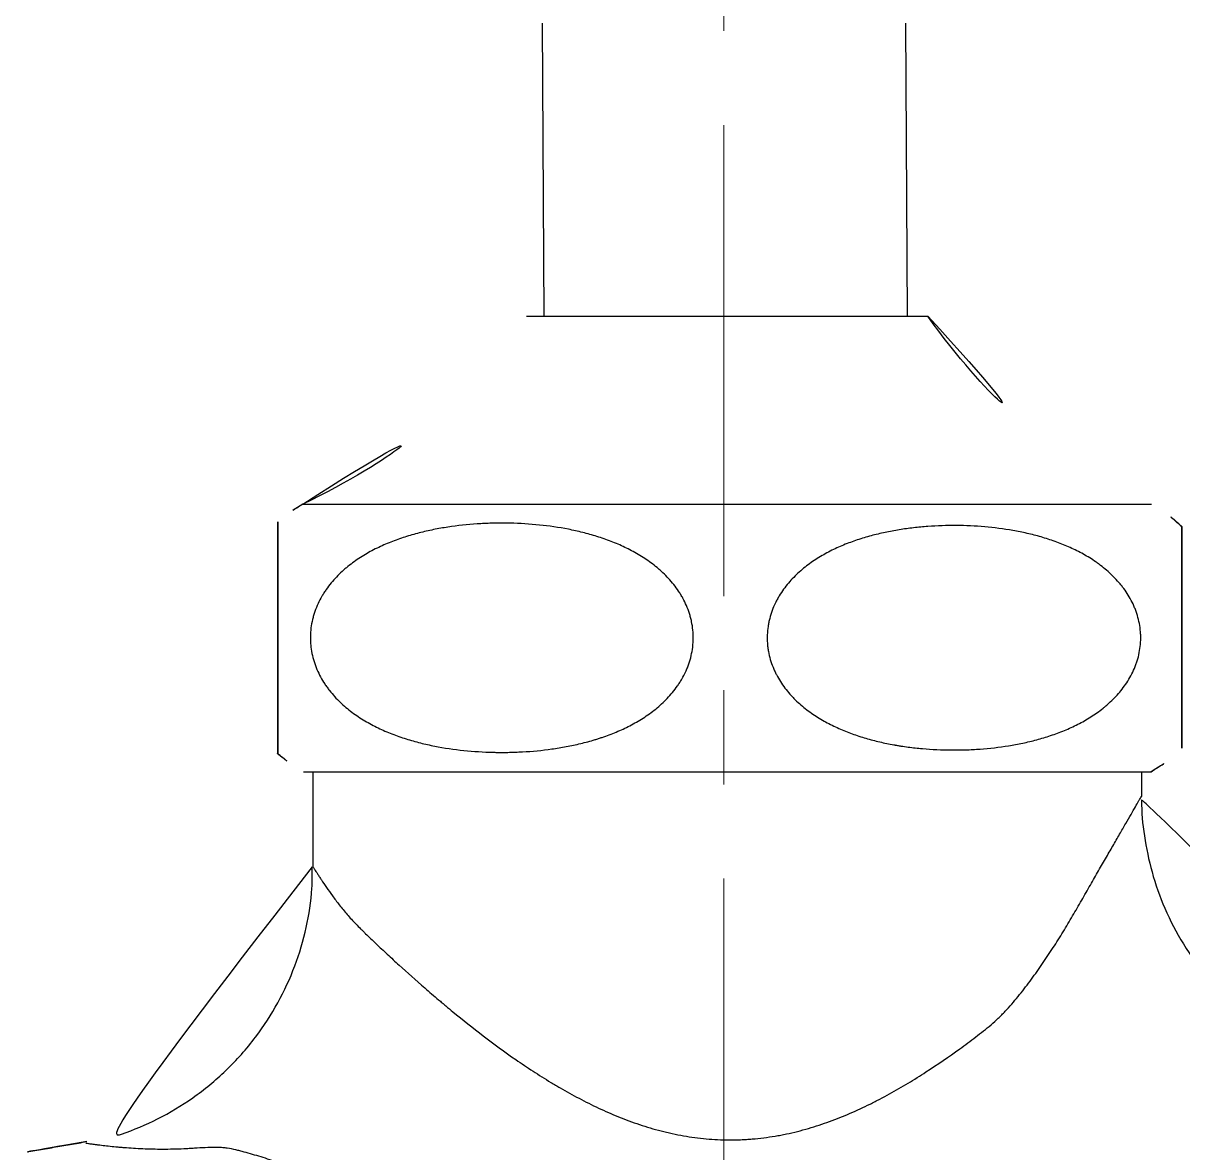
# Model space of a CAD drawing. Extents: x 16296677672 to 16296678106, y -37409616503 to -37409616185.
# Drawn here: x 16296677904.72 to 16296677935.49, y -37409616372.34 to -37409616342.36 of the extents above; entities that cross this region are included whole.
import ezdxf

# ---------------------------------------------------------------- set-up
doc = ezdxf.new("R2010")
doc.units = 0
doc.header["$LTSCALE"] = 10
doc.header["$MEASUREMENT"] = 0
doc.linetypes.add('CENTER', pattern=[2, 1.25, -0.25, 0.25, -0.25])
doc.layers.add('DWG', color=7, linetype='CONTINUOUS')
doc.layers.add('중심선', color=1, linetype='CENTER', lineweight=18)

msp = doc.modelspace()

# ---------------------------------------------------------------- linework, layer by layer
at = {"layer": 'DWG', "color": 0}
for p, q in [((16296677918.491899, -37409616342.357971), (16296677918.532619, -37409616350.134773)), ((16296677928.18475, -37409616350.134666), (16296677928.14403, -37409616342.357811)), ((16296677918.079189, -37409616350.134804), (16296677923.402691, -37409616350.134804)), ((16296677923.402691, -37409616350.134804), (16296677928.7262, -37409616350.134804)), ((16296677912.143061, -37409616355.118599), (16296677923.402691, -37409616355.118599)), ((16296677923.402691, -37409616355.118599), (16296677934.662331, -37409616355.118599)), ((16296677912.153151, -37409616362.221672), (16296677923.402691, -37409616362.221672)), ((16296677912.402691, -37409616362.221573), (16296677912.402691, -37409616364.751427)), ((16296677923.402691, -37409616362.221672), (16296677934.652229, -37409616362.221672)), ((16296677934.402691, -37409616362.867378), (16296677934.402691, -37409616362.221626))]:
    msp.add_line(p, q, dxfattribs=at)
for centre, radius, start, end in [((16296677905.64459, -37409616341.351242), 15.224, 295.2682466, 324.7632275), ((16296677941.160789, -37409616341.351242), 15.224, 215.2367725, 244.7317534), ((16296677914.156321, -37409616358.667282), 4.08, 119.5675151, 131.2195218), ((16296677932.649059, -37409616358.667282), 4.08, 46.2022534, 60.4324849), ((16296677932.649059, -37409616358.667282), 4.08, 299.404449, 314.0939162), ((16296677914.156321, -37409616358.667282), 4.08, 228.5858062, 240.595551)]:
    msp.add_arc(centre, radius, start, end, dxfattribs=at)
for points, knots in [([(16296677911.471849, -37409616355.594833), (16296677911.471849, -37409616355.594833), (16296677911.471849, -37409616355.594978), (16296677911.471849, -37409616355.596481), (16296677911.471849, -37409616355.600227), (16296677911.471849, -37409616355.619148), (16296677911.471849, -37409616355.641869), (16296677911.471849, -37409616355.709541), (16296677911.471849, -37409616355.754471), (16296677911.471849, -37409616355.842041), (16296677911.471849, -37409616355.874619), (16296677911.471849, -37409616355.947487), (16296677911.471849, -37409616355.987793), (16296677911.471849, -37409616356.077393), (16296677911.471849, -37409616356.126694), (16296677911.471849, -37409616356.195084), (16296677911.471849, -37409616356.209122), (16296677911.471849, -37409616356.237823), (16296677911.471849, -37409616356.281776), (16296677911.471849, -37409616356.32859), (16296677911.471849, -37409616356.426277), (16296677911.471849, -37409616356.496811), (16296677911.471849, -37409616356.650581), (16296677911.471849, -37409616356.733803), (16296677911.471849, -37409616356.8703), (16296677911.471849, -37409616356.917763), (16296677911.471849, -37409616356.992249), (16296677911.471849, -37409616357.017632), (16296677911.471849, -37409616357.069588), (16296677911.471849, -37409616357.096207), (16296677911.471849, -37409616357.23156), (16296677911.471849, -37409616357.347061), (16296677911.471849, -37409616357.533348), (16296677911.471849, -37409616357.597633), (16296677911.471849, -37409616357.697746), (16296677911.471849, -37409616357.73156), (16296677911.471849, -37409616357.799789), (16296677911.471849, -37409616357.834251), (16296677911.471849, -37409616357.938713), (16296677911.471849, -37409616358.009781), (16296677911.471849, -37409616358.154953), (16296677911.471849, -37409616358.22905), (16296677911.471849, -37409616358.323753), (16296677911.471849, -37409616358.342789), (16296677911.471849, -37409616358.381081), (16296677911.471849, -37409616358.400337), (16296677911.471849, -37409616358.457947), (16296677911.471849, -37409616358.496323), (16296677911.471849, -37409616358.61132), (16296677911.471849, -37409616358.764359), (16296677911.471849, -37409616358.916801), (16296677911.471849, -37409616359.011887), (16296677911.471849, -37409616359.030891), (16296677911.471849, -37409616359.068893), (16296677911.471849, -37409616359.087868), (16296677911.471849, -37409616359.144371), (16296677911.471849, -37409616359.181602), (16296677911.471849, -37409616359.292053), (16296677911.471849, -37409616359.364029), (16296677911.471849, -37409616359.504913), (16296677911.471849, -37409616359.57383), (16296677911.471849, -37409616359.708641), (16296677911.471849, -37409616359.773491), (16296677911.471849, -37409616359.898689), (16296677911.471849, -37409616359.959038), (16296677911.471849, -37409616360.075691), (16296677911.471849, -37409616360.132004), (16296677911.471849, -37409616360.213676), (16296677911.471849, -37409616360.24044), (16296677911.471849, -37409616360.293068), (16296677911.471849, -37409616360.318977), (16296677911.471849, -37409616360.445648), (16296677911.471849, -37409616360.537987), (16296677911.471849, -37409616360.708427), (16296677911.471849, -37409616360.786507), (16296677911.471849, -37409616360.894691), (16296677911.471849, -37409616360.92926), (16296677911.471849, -37409616360.979027), (16296677911.471849, -37409616360.99527), (16296677911.471849, -37409616361.027092), (16296677911.471849, -37409616361.042664), (16296677911.471849, -37409616361.118637), (16296677911.471849, -37409616361.173592), (16296677911.471849, -37409616361.273827), (16296677911.471849, -37409616361.319099), (16296677911.471849, -37409616361.401352), (16296677911.471849, -37409616361.438332), (16296677911.471849, -37409616361.50502), (16296677911.471849, -37409616361.534729), (16296677911.471849, -37409616361.587624), (16296677911.471849, -37409616361.610802), (16296677911.471849, -37409616361.64109), (16296677911.471849, -37409616361.650436), (16296677911.471849, -37409616361.667664), (16296677911.471849, -37409616361.675529), (16296677911.471849, -37409616361.711327), (16296677911.471849, -37409616361.728752), (16296677911.471849, -37409616361.738503), (16296677911.471849, -37409616361.739761), (16296677911.471849, -37409616361.739738)], [0, 0, 0, 0, 0.007352867, 0.007352867, 0.038660259, 0.038660259, 0.101275043, 0.101275043, 0.163889827, 0.163889827, 0.195197219, 0.195197219, 0.226504611, 0.226504611, 0.257812003, 0.257812003, 0.265638851, 0.265638851, 0.273465699, 0.289119395, 0.289119395, 0.320426787, 0.320426787, 0.351734179, 0.351734179, 0.367387875, 0.367387875, 0.375214723, 0.375214723, 0.383041571, 0.383041571, 0.414348963, 0.414348963, 0.430002659, 0.430002659, 0.437829507, 0.437829507, 0.445656355, 0.445656355, 0.461310051, 0.461310051, 0.476963747, 0.476963747, 0.480877171, 0.480877171, 0.484790595, 0.484790595, 0.492617443, 0.492617443, 0.508271139, 0.523924835, 0.523924835, 0.527838259, 0.527838259, 0.531751683, 0.531751683, 0.539578531, 0.539578531, 0.555232227, 0.555232227, 0.570885923, 0.570885923, 0.586539619, 0.586539619, 0.602193315, 0.602193315, 0.617847011, 0.617847011, 0.625673859, 0.625673859, 0.633500707, 0.633500707, 0.664808099, 0.664808099, 0.696115491, 0.696115491, 0.711769187, 0.711769187, 0.719596035, 0.719596035, 0.727422883, 0.727422883, 0.758730274, 0.758730274, 0.790037666, 0.790037666, 0.821345058, 0.821345058, 0.85265245, 0.85265245, 0.883959842, 0.883959842, 0.899613538, 0.899613538, 0.915267234, 0.915267234, 0.977882018, 0.977882018, 1, 1, 1, 1]), ([(16296677917.187559, -37409616361.70649), (16296677916.926729, -37409616361.700439), (16296677916.66721, -37409616361.684303), (16296677916.15098, -37409616361.630569), (16296677915.894251, -37409616361.592987), (16296677915.51165, -37409616361.517677), (16296677915.384529, -37409616361.489388), (16296677915.13121, -37409616361.425652), (16296677915.00503, -37409616361.390213), (16296677914.816549, -37409616361.330849), (16296677914.75386, -37409616361.310028), (16296677914.628771, -37409616361.266151), (16296677914.56633, -37409616361.243057), (16296677914.380449, -37409616361.170532), (16296677914.2582, -37409616361.117729), (16296677914.01754, -37409616361.001823), (16296677913.89913, -37409616360.938721), (16296677913.72497, -37409616360.834846), (16296677913.66748, -37409616360.798683), (16296677913.553829, -37409616360.722931), (16296677913.498039, -37409616360.683609), (16296677913.333981, -37409616360.560966), (16296677913.229031, -37409616360.472977), (16296677913.02964, -37409616360.282227), (16296677912.93519, -37409616360.179482), (16296677912.825399, -37409616360.039398), (16296677912.80386, -37409616360.010788), (16296677912.772221, -37409616359.966927), (16296677912.76178, -37409616359.952148), (16296677912.74123, -37409616359.922401), (16296677912.690651, -37409616359.847488), (16296677912.64398, -37409616359.769882), (16296677912.57473, -37409616359.641983), (16296677912.54281, -37409616359.576157), (16296677912.499411, -37409616359.47435), (16296677912.485689, -37409616359.439903), (16296677912.459829, -37409616359.369919), (16296677912.44766, -37409616359.334282), (16296677912.391729, -37409616359.155533), (16296677912.361919, -37409616359.00927), (16296677912.344521, -37409616358.822144), (16296677912.340811, -37409616358.765671), (16296677912.339411, -37409616358.708702), (16296677912.338989, -37409616358.670601), (16296677912.33905, -37409616358.651466), (16296677912.34066, -37409616358.555962), (16296677912.34614, -37409616358.480461), (16296677912.365049, -37409616358.331161), (16296677912.378481, -37409616358.257347), (16296677912.404381, -37409616358.147888), (16296677912.41398, -37409616358.111603), (16296677912.43507, -37409616358.039436), (16296677912.4466, -37409616358.003517), (16296677912.48354, -37409616357.897614), (16296677912.511431, -37409616357.829041), (16296677912.573151, -37409616357.69561), (16296677912.60697, -37409616357.630753), (16296677912.661819, -37409616357.536034), (16296677912.680811, -37409616357.504837), (16296677912.72003, -37409616357.443466), (16296677912.74016, -37409616357.413406), (16296677912.802031, -37409616357.324997), (16296677912.84524, -37409616357.268387), (16296677912.98008, -37409616357.10482), (16296677913.07688, -37409616357.004044), (16296677913.205021, -37409616356.886597), (16296677913.23101, -37409616356.863541), (16296677913.28368, -37409616356.818253), (16296677913.3104, -37409616356.79599), (16296677913.391211, -37409616356.73069), (16296677913.445921, -37409616356.68914), (16296677913.612249, -37409616356.569763), (16296677913.72608, -37409616356.497177), (16296677913.95859, -37409616356.363533), (16296677914.077259, -37409616356.302467), (16296677914.318741, -37409616356.19017), (16296677914.44154, -37409616356.138931), (16296677914.69075, -37409616356.045036), (16296677914.81599, -37409616356.002831), (16296677915.067511, -37409616355.92643), (16296677915.1938, -37409616355.89225), (16296677915.4473, -37409616355.830887), (16296677915.574511, -37409616355.803711), (16296677915.82975, -37409616355.755592), (16296677915.957781, -37409616355.734657), (16296677916.342991, -37409616355.680443), (16296677916.60129, -37409616355.655632), (16296677916.92584, -37409616355.637367), (16296677916.990829, -37409616355.634369), (16296677917.120991, -37409616355.629631), (16296677917.18619, -37409616355.627892), (16296677917.381769, -37409616355.624611), (16296677917.511869, -37409616355.624962), (16296677917.90134, -37409616355.633583), (16296677918.159889, -37409616355.649307), (16296677918.674629, -37409616355.702118), (16296677918.93082, -37409616355.739166), (16296677919.313021, -37409616355.813629), (16296677919.440069, -37409616355.841621), (16296677919.69338, -37409616355.904762), (16296677919.819639, -37409616355.939903), (16296677920.00835, -37409616355.998817), (16296677920.07114, -37409616356.019493), (16296677920.19647, -37409616356.063087), (16296677920.25905, -37409616356.086029), (16296677920.44508, -37409616356.158028), (16296677920.56724, -37409616356.210373), (16296677920.807301, -37409616356.324989), (16296677920.9252, -37409616356.387268), (16296677921.155979, -37409616356.523514), (16296677921.268881, -37409616356.597458), (16296677921.43364, -37409616356.719078), (16296677921.487789, -37409616356.761414), (16296677921.56772, -37409616356.827927), (16296677921.594139, -37409616356.850609), (16296677921.64653, -37409616356.897041), (16296677921.67239, -37409616356.920708), (16296677921.799709, -37409616357.041168), (16296677921.895571, -37409616357.144539), (16296677922.02841, -37409616357.312309), (16296677922.07086, -37409616357.370369), (16296677922.13143, -37409616357.461067), (16296677922.151051, -37409616357.491837), (16296677922.188841, -37409616357.554062), (16296677922.207041, -37409616357.585571), (16296677922.259541, -37409616357.681343), (16296677922.291719, -37409616357.746834), (16296677922.35, -37409616357.881378), (16296677922.376101, -37409616357.950417), (16296677922.41024, -37409616358.056923), (16296677922.42079, -37409616358.092911), (16296677922.4401, -37409616358.165916), (16296677922.448879, -37409616358.203033), (16296677922.472099, -37409616358.314346), (16296677922.495001, -37409616358.463737), (16296677922.501631, -37409616358.615067), (16296677922.50053, -37409616358.710274), (16296677922.50004, -37409616358.729347), (16296677922.49855, -37409616358.767563), (16296677922.49753, -37409616358.786728), (16296677922.4937, -37409616358.84404), (16296677922.490101, -37409616358.881958), (16296677922.476299, -37409616358.994904), (16296677922.463091, -37409616359.069092), (16296677922.42906, -37409616359.215401), (16296677922.408239, -37409616359.287514), (16296677922.377609, -37409616359.376381), (16296677922.37125, -37409616359.394112), (16296677922.358141, -37409616359.429253), (16296677922.33787, -37409616359.481537), (16296677922.315861, -37409616359.532654), (16296677922.26963, -37409616359.633339), (16296677922.23588, -37409616359.698463), (16296677922.181231, -37409616359.793373), (16296677922.16234, -37409616359.824547), (16296677922.12328, -37409616359.886009), (16296677922.10306, -37409616359.916359), (16296677922.040819, -37409616360.005699), (16296677921.997391, -37409616360.062767), (16296677921.86203, -37409616360.227448), (16296677921.76506, -37409616360.32856), (16296677921.61138, -37409616360.469643), (16296677921.558769, -37409616360.514877), (16296677921.451019, -37409616360.602112), (16296677921.39576, -37409616360.644157), (16296677921.228251, -37409616360.764503), (16296677921.1138, -37409616360.837448), (16296677920.880369, -37409616360.971581), (16296677920.7614, -37409616361.032738), (16296677920.51963, -37409616361.145088), (16296677920.39683, -37409616361.196274), (16296677920.21014, -37409616361.266541), (16296677920.147499, -37409616361.288879), (16296677920.05294, -37409616361.320862), (16296677920.021339, -37409616361.331261), (16296677919.95812, -37409616361.351501), (16296677919.926491, -37409616361.361359), (16296677919.768181, -37409616361.409348), (16296677919.641121, -37409616361.443626), (16296677919.38628, -37409616361.505112), (16296677919.258499, -37409616361.532288), (16296677919.002291, -37409616361.58033), (16296677918.873871, -37409616361.601196), (16296677918.48773, -37409616361.655159), (16296677918.229139, -37409616361.679718), (16296677917.83971, -37409616361.701241), (16296677917.709641, -37409616361.705849), (16296677917.514151, -37409616361.708946), (16296677917.416309, -37409616361.709549), (16296677917.301991, -37409616361.70858), (16296677917.244789, -37409616361.707672), (16296677917.220261, -37409616361.707199), (16296677917.203911, -37409616361.706863), (16296677917.195709, -37409616361.70668), (16296677917.187559, -37409616361.70649)], [0, 0, 0, 0, 0.03125, 0.03125, 0.0625, 0.0625, 0.078125, 0.078125, 0.09375, 0.09375, 0.1015625, 0.1015625, 0.109375, 0.109375, 0.125, 0.125, 0.140625, 0.140625, 0.1484375, 0.1484375, 0.15625, 0.15625, 0.171875, 0.171875, 0.1875, 0.1875, 0.19140625, 0.19140625, 0.193359375, 0.193359375, 0.1953125, 0.203125, 0.203125, 0.2109375, 0.2109375, 0.21484375, 0.21484375, 0.21875, 0.21875, 0.234375, 0.234375, 0.23828125, 0.240234375, 0.240234375, 0.2421875, 0.2421875, 0.25, 0.25, 0.2578125, 0.2578125, 0.26171875, 0.26171875, 0.265625, 0.265625, 0.2734375, 0.2734375, 0.28125, 0.28125, 0.28515625, 0.28515625, 0.2890625, 0.2890625, 0.296875, 0.296875, 0.3125, 0.3125, 0.31640625, 0.31640625, 0.3203125, 0.3203125, 0.328125, 0.328125, 0.34375, 0.34375, 0.359375, 0.359375, 0.375, 0.375, 0.390625, 0.390625, 0.40625, 0.40625, 0.421875, 0.421875, 0.4375, 0.4375, 0.46875, 0.46875, 0.4765625, 0.4765625, 0.484375, 0.484375, 0.5, 0.5, 0.53125, 0.53125, 0.5625, 0.5625, 0.578125, 0.578125, 0.59375, 0.59375, 0.6015625, 0.6015625, 0.609375, 0.609375, 0.625, 0.625, 0.640625, 0.640625, 0.65625, 0.65625, 0.6640625, 0.6640625, 0.66796875, 0.66796875, 0.671875, 0.671875, 0.6875, 0.6875, 0.6953125, 0.6953125, 0.69921875, 0.69921875, 0.703125, 0.703125, 0.7109375, 0.7109375, 0.71875, 0.71875, 0.72265625, 0.72265625, 0.7265625, 0.7265625, 0.734375, 0.7421875, 0.7421875, 0.744140625, 0.744140625, 0.74609375, 0.74609375, 0.75, 0.75, 0.7578125, 0.7578125, 0.765625, 0.765625, 0.767578125, 0.767578125, 0.76953125, 0.7734375, 0.7734375, 0.78125, 0.78125, 0.78515625, 0.78515625, 0.7890625, 0.7890625, 0.796875, 0.796875, 0.8125, 0.8125, 0.8203125, 0.8203125, 0.828125, 0.828125, 0.84375, 0.84375, 0.859375, 0.859375, 0.875, 0.875, 0.8828125, 0.8828125, 0.88671875, 0.88671875, 0.890625, 0.890625, 0.90625, 0.90625, 0.921875, 0.921875, 0.9375, 0.9375, 0.96875, 0.96875, 0.984375, 0.984375, 0.9921875, 0.99609375, 0.998046875, 0.999023438, 0.999023438, 1, 1, 1, 1]), ([(16296677927.824421, -37409616361.508186), (16296677927.69874, -37409616361.48555), (16296677927.5739, -37409616361.45993), (16296677927.326059, -37409616361.402206), (16296677927.20306, -37409616361.37011), (16296677926.959101, -37409616361.298714), (16296677926.83814, -37409616361.259407), (16296677926.598551, -37409616361.172623), (16296677926.47991, -37409616361.125153), (16296677926.245319, -37409616361.020714), (16296677926.12937, -37409616360.963737), (16296677925.95787, -37409616360.869743), (16296677925.90111, -37409616360.836983), (16296677925.78849, -37409616360.76828), (16296677925.732599, -37409616360.732323), (16296677925.566629, -37409616360.619202), (16296677925.459789, -37409616360.537888), (16296677925.30633, -37409616360.405357), (16296677925.25631, -37409616360.359421), (16296677925.18318, -37409616360.287567), (16296677925.159121, -37409616360.263123), (16296677925.111679, -37409616360.213188), (16296677925.088249, -37409616360.187653), (16296677924.97352, -37409616360.057907), (16296677924.889311, -37409616359.947502), (16296677924.776421, -37409616359.770157), (16296677924.741039, -37409616359.709084), (16296677924.69175, -37409616359.614166), (16296677924.675949, -37409616359.581978), (16296677924.645691, -37409616359.516434), (16296677924.63121, -37409616359.482986), (16296677924.590401, -37409616359.382004), (16296677924.56653, -37409616359.313469), (16296677924.525801, -37409616359.173859), (16296677924.50894, -37409616359.102783), (16296677924.48926, -37409616358.994133), (16296677924.483629, -37409616358.957573), (16296677924.476669, -37409616358.902206), (16296677924.4746, -37409616358.883667), (16296677924.47097, -37409616358.846687), (16296677924.46319, -37409616358.754288), (16296677924.460621, -37409616358.58857), (16296677924.4743, -37409616358.442093), (16296677924.487841, -37409616358.3508), (16296677924.490801, -37409616358.33255), (16296677924.497219, -37409616358.296089), (16296677924.50069, -37409616358.27784), (16296677924.511789, -37409616358.223381), (16296677924.520109, -37409616358.1875), (16296677924.566151, -37409616358.010101), (16296677924.617001, -37409616357.874588), (16296677924.687981, -37409616357.728432), (16296677924.69606, -37409616357.712273), (16296677924.71253, -37409616357.68029), (16296677924.73769, -37409616357.632767), (16296677924.76421, -37409616357.586548), (16296677924.818951, -37409616357.495743), (16296677924.85771, -37409616357.437393), (16296677924.980049, -37409616357.268143), (16296677925.069719, -37409616357.163033), (16296677925.26255, -37409616356.966057), (16296677925.363649, -37409616356.876259), (16296677925.5732, -37409616356.710358), (16296677925.681681, -37409616356.634277), (16296677925.9048, -37409616356.493553), (16296677926.019461, -37409616356.428886), (16296677926.254, -37409616356.309517), (16296677926.37253, -37409616356.255478), (16296677926.61165, -37409616356.156738), (16296677926.732241, -37409616356.112061), (16296677926.97522, -37409616356.030724), (16296677927.097601, -37409616355.994072), (16296677927.34392, -37409616355.927818), (16296677927.467859, -37409616355.898216), (16296677927.71715, -37409616355.845383), (16296677927.842501, -37409616355.822121), (16296677928.03149, -37409616355.791611), (16296677928.09466, -37409616355.782173), (16296677928.22126, -37409616355.764702), (16296677928.284531, -37409616355.756699), (16296677928.474239, -37409616355.734787), (16296677928.60059, -37409616355.722977), (16296677928.979271, -37409616355.69532), (16296677929.231251, -37409616355.68721), (16296677929.734301, -37409616355.690483), (16296677929.985371, -37409616355.701874), (16296677930.48658, -37409616355.745216), (16296677930.73671, -37409616355.777168), (16296677931.111071, -37409616355.843147), (16296677931.23572, -37409616355.868187), (16296677931.48469, -37409616355.925056), (16296677931.60903, -37409616355.956909), (16296677931.85733, -37409616356.028473), (16296677931.98028, -37409616356.067902), (16296677932.223221, -37409616356.154877), (16296677932.34326, -37409616356.202438), (16296677932.580009, -37409616356.306892), (16296677932.69673, -37409616356.363777), (16296677932.926279, -37409616356.488564), (16296677933.03912, -37409616356.556427), (16296677933.177179, -37409616356.649689), (16296677933.204639, -37409616356.66877), (16296677933.259239, -37409616356.707817), (16296677933.286421, -37409616356.727814), (16296677933.367029, -37409616356.788933), (16296677933.419661, -37409616356.83123), (16296677933.573931, -37409616356.963219), (16296677933.67197, -37409616357.057953), (16296677933.787121, -37409616357.186737), (16296677933.80979, -37409616357.213013), (16296677933.854309, -37409616357.266693), (16296677933.876209, -37409616357.294121), (16296677933.94013, -37409616357.377533), (16296677933.980511, -37409616357.434761), (16296677934.056499, -37409616357.552696), (16296677934.0921, -37409616357.613403), (16296677934.1581, -37409616357.738586), (16296677934.188499, -37409616357.803093), (16296677934.22975, -37409616357.902977), (16296677934.24929, -37409616357.95372), (16296677934.26709, -37409616358.005722), (16296677934.278561, -37409616358.04068), (16296677934.284081, -37409616358.058281), (16296677934.310499, -37409616358.146408), (16296677934.327909, -37409616358.217743), (16296677934.35511, -37409616358.362122), (16296677934.364889, -37409616358.435173), (16296677934.373581, -37409616358.546066), (16296677934.375469, -37409616358.58326), (16296677934.377199, -37409616358.658096), (16296677934.37702, -37409616358.695473), (16296677934.371019, -37409616358.881126), (16296677934.350071, -37409616359.026817), (16296677934.30485, -37409616359.205597), (16296677934.294821, -37409616359.241287), (16296677934.27309, -37409616359.311562), (16296677934.261379, -37409616359.346207), (16296677934.223881, -37409616359.448776), (16296677934.19569, -37409616359.515297), (16296677934.13348, -37409616359.644974), (16296677934.09944, -37409616359.708107), (16296677934.02593, -37409616359.831177), (16296677933.98699, -37409616359.890251), (16296677933.864401, -37409616360.060928), (16296677933.77504, -37409616360.166077), (16296677933.631701, -37409616360.313301), (16296677933.582359, -37409616360.360603), (16296677933.50618, -37409616360.429123), (16296677933.4804, -37409616360.451561), (16296677933.428459, -37409616360.495407), (16296677933.402269, -37409616360.516853), (16296677933.270269, -37409616360.621696), (16296677933.16136, -37409616360.698196), (16296677932.938169, -37409616360.839256), (16296677932.82387, -37409616360.903801), (16296677932.59074, -37409616361.022751), (16296677932.471889, -37409616361.077164), (16296677932.29064, -37409616361.152138), (16296677932.229931, -37409616361.175926), (16296677932.108271, -37409616361.221222), (16296677932.04726, -37409616361.242737), (16296677931.86376, -37409616361.304169), (16296677931.74078, -37409616361.340958), (16296677931.49371, -37409616361.407333), (16296677931.369619, -37409616361.436897), (16296677931.120449, -37409616361.489647), (16296677930.995371, -37409616361.51281), (16296677930.618771, -37409616361.573517), (16296677930.36591, -37409616361.602386), (16296677929.98423, -37409616361.630203), (16296677929.856461, -37409616361.636864), (16296677929.60136, -37409616361.645073), (16296677929.473921, -37409616361.646606), (16296677929.091949, -37409616361.6437), (16296677928.837761, -37409616361.631767), (16296677928.45719, -37409616361.598007), (16296677928.33045, -37409616361.584099), (16296677928.140539, -37409616361.558937), (16296677928.045641, -37409616361.545303), (16296677927.934999, -37409616361.52742), (16296677927.8797, -37409616361.517967), (16296677927.85601, -37409616361.513817), (16296677927.840219, -37409616361.511017), (16296677927.832279, -37409616361.509613), (16296677927.824421, -37409616361.508186)], [0, 0, 0, 0, 0.015625, 0.015625, 0.03125, 0.03125, 0.046875, 0.046875, 0.0625, 0.0625, 0.078125, 0.078125, 0.0859375, 0.0859375, 0.09375, 0.09375, 0.109375, 0.109375, 0.1171875, 0.1171875, 0.12109375, 0.12109375, 0.125, 0.125, 0.140625, 0.140625, 0.1484375, 0.1484375, 0.15234375, 0.15234375, 0.15625, 0.15625, 0.1640625, 0.1640625, 0.171875, 0.171875, 0.17578125, 0.17578125, 0.177734375, 0.177734375, 0.1796875, 0.1875, 0.1953125, 0.1953125, 0.197265625, 0.197265625, 0.19921875, 0.19921875, 0.203125, 0.203125, 0.21875, 0.21875, 0.220703125, 0.220703125, 0.22265625, 0.2265625, 0.2265625, 0.234375, 0.234375, 0.25, 0.25, 0.265625, 0.265625, 0.28125, 0.28125, 0.296875, 0.296875, 0.3125, 0.3125, 0.328125, 0.328125, 0.34375, 0.34375, 0.359375, 0.359375, 0.375, 0.375, 0.3828125, 0.3828125, 0.390625, 0.390625, 0.40625, 0.40625, 0.4375, 0.4375, 0.46875, 0.46875, 0.5, 0.5, 0.515625, 0.515625, 0.53125, 0.53125, 0.546875, 0.546875, 0.5625, 0.5625, 0.578125, 0.578125, 0.59375, 0.59375, 0.59765625, 0.59765625, 0.6015625, 0.6015625, 0.609375, 0.609375, 0.625, 0.625, 0.62890625, 0.62890625, 0.6328125, 0.6328125, 0.640625, 0.640625, 0.6484375, 0.6484375, 0.65625, 0.65625, 0.66015625, 0.662109375, 0.662109375, 0.6640625, 0.6640625, 0.671875, 0.671875, 0.6796875, 0.6796875, 0.68359375, 0.68359375, 0.6875, 0.6875, 0.703125, 0.703125, 0.70703125, 0.70703125, 0.7109375, 0.7109375, 0.71875, 0.71875, 0.7265625, 0.7265625, 0.734375, 0.734375, 0.75, 0.75, 0.7578125, 0.7578125, 0.76171875, 0.76171875, 0.765625, 0.765625, 0.78125, 0.78125, 0.796875, 0.796875, 0.8125, 0.8125, 0.8203125, 0.8203125, 0.828125, 0.828125, 0.84375, 0.84375, 0.859375, 0.859375, 0.875, 0.875, 0.90625, 0.90625, 0.921875, 0.921875, 0.9375, 0.9375, 0.96875, 0.96875, 0.984375, 0.984375, 0.9921875, 0.99609375, 0.998046875, 0.999023437, 0.999023437, 1, 1, 1, 1]), ([(16296677935.471849, -37409616361.600868), (16296677935.471849, -37409616361.587982), (16296677935.471849, -37409616361.565033), (16296677935.471849, -37409616361.497169), (16296677935.471849, -37409616361.452293), (16296677935.471849, -37409616361.365242), (16296677935.471849, -37409616361.332916), (16296677935.471849, -37409616361.260757), (16296677935.471849, -37409616361.220917), (16296677935.471849, -37409616361.154602), (16296677935.471849, -37409616361.131401), (16296677935.471849, -37409616361.082603), (16296677935.471849, -37409616361.057114), (16296677935.471849, -37409616360.977127), (16296677935.471849, -37409616360.919159), (16296677935.471849, -37409616360.792313), (16296677935.471849, -37409616360.723442), (16296677935.471849, -37409616360.629089), (16296677935.471849, -37409616360.609787), (16296677935.471849, -37409616360.57048), (16296677935.471849, -37409616360.510429), (16296677935.471849, -37409616360.446983), (16296677935.471849, -37409616360.315163), (16296677935.471849, -37409616360.220757), (16296677935.471849, -37409616360.067253), (16296677935.471849, -37409616360.014069), (16296677935.471849, -37409616359.930908), (16296677935.471849, -37409616359.902618), (16296677935.471849, -37409616359.844818), (16296677935.471849, -37409616359.815407), (16296677935.471849, -37409616359.666611), (16296677935.471849, -37409616359.541107), (16296677935.471849, -37409616359.374634), (16296677935.471849, -37409616359.340858), (16296677935.471849, -37409616359.289421), (16296677935.471849, -37409616359.272118), (16296677935.471849, -37409616359.237419), (16296677935.471849, -37409616359.150467), (16296677935.471849, -37409616359.062477), (16296677935.471849, -37409616358.920311), (16296677935.471849, -37409616358.848549), (16296677935.471849, -37409616358.739853), (16296677935.471849, -37409616358.685226), (16296677935.471849, -37409616358.630203), (16296677935.471849, -37409616358.593407), (16296677935.471849, -37409616358.574997), (16296677935.471849, -37409616358.483421), (16296677935.471849, -37409616358.411133), (16296677935.471849, -37409616358.268387), (16296677935.471849, -37409616358.197937), (16296677935.471849, -37409616358.093613), (16296677935.471849, -37409616358.059036), (16296677935.471849, -37409616357.990356), (16296677935.471849, -37409616357.956421), (16296677935.471849, -37409616357.856247), (16296677935.471849, -37409616357.791443), (16296677935.471849, -37409616357.665413), (16296677935.471849, -37409616357.604187), (16296677935.471849, -37409616357.514832), (16296677935.471849, -37409616357.485397), (16296677935.471849, -37409616357.427727), (16296677935.471849, -37409616357.399483), (16296677935.471849, -37409616357.261009), (16296677935.471849, -37409616357.158974), (16296677935.471849, -37409616357.016403), (16296677935.471849, -37409616356.970627), (16296677935.471849, -37409616356.904419), (16296677935.471849, -37409616356.882759), (16296677935.471849, -37409616356.840202), (16296677935.471849, -37409616356.819283), (16296677935.471849, -37409616356.716972), (16296677935.471849, -37409616356.642471), (16296677935.471849, -37409616356.505257), (16296677935.471849, -37409616356.442581), (16296677935.471849, -37409616356.327148), (16296677935.471849, -37409616356.274406), (16296677935.471849, -37409616356.201752), (16296677935.471849, -37409616356.178612), (16296677935.471849, -37409616356.145432), (16296677935.471849, -37409616356.134613), (16296677935.471849, -37409616356.113518), (16296677935.471849, -37409616356.103233), (16296677935.471849, -37409616356.053131), (16296677935.471849, -37409616356.017174), (16296677935.471849, -37409616355.95237), (16296677935.471849, -37409616355.923531), (16296677935.471849, -37409616355.846481), (16296677935.471849, -37409616355.807671), (16296677935.471849, -37409616355.751213), (16296677935.471849, -37409616355.733589), (16296677935.471849, -37409616355.723938), (16296677935.471849, -37409616355.722633), (16296677935.471849, -37409616355.721573), (16296677935.471849, -37409616355.721382), (16296677935.471849, -37409616355.72139)], [0, 0, 0, 0, 0.064975765, 0.064975765, 0.129951531, 0.129951531, 0.162439413, 0.162439413, 0.194927296, 0.194927296, 0.211171237, 0.211171237, 0.227415178, 0.227415178, 0.259903061, 0.259903061, 0.292390944, 0.292390944, 0.300512914, 0.300512914, 0.308634885, 0.324878826, 0.324878826, 0.357366709, 0.357366709, 0.37361065, 0.37361065, 0.381732621, 0.381732621, 0.389854592, 0.389854592, 0.422342474, 0.422342474, 0.430464445, 0.430464445, 0.43452543, 0.43452543, 0.438586415, 0.454830357, 0.454830357, 0.471074298, 0.471074298, 0.479196269, 0.483257254, 0.483257254, 0.487318239, 0.487318239, 0.503562181, 0.503562181, 0.519806122, 0.519806122, 0.527928093, 0.527928093, 0.536050063, 0.536050063, 0.552294005, 0.552294005, 0.568537946, 0.568537946, 0.576659917, 0.576659917, 0.584781887, 0.584781887, 0.61726977, 0.61726977, 0.633513711, 0.633513711, 0.641635682, 0.641635682, 0.649757653, 0.649757653, 0.682245535, 0.682245535, 0.714733418, 0.714733418, 0.7472213, 0.7472213, 0.763465242, 0.763465242, 0.771587212, 0.771587212, 0.779709183, 0.779709183, 0.812197066, 0.812197066, 0.844684948, 0.844684948, 0.909660714, 0.909660714, 0.974636479, 0.974636479, 0.99088042, 0.99088042, 1, 1, 1, 1]), ([(16296677912.402719, -37409616364.736237), (16296677912.402361, -37409616364.735672), (16296677912.405439, -37409616364.740623), (16296677912.41617, -37409616364.75779), (16296677912.421789, -37409616364.766747), (16296677912.435881, -37409616364.789169), (16296677912.444309, -37409616364.802559), (16296677912.47366, -37409616364.848923), (16296677912.498619, -37409616364.88813), (16296677912.543831, -37409616364.958153), (16296677912.56019, -37409616364.983353), (16296677912.595461, -37409616365.03727), (16296677912.614269, -37409616365.065842), (16296677912.67403, -37409616365.155838), (16296677912.718321, -37409616365.221581), (16296677912.815229, -37409616365.362122), (16296677912.867849, -37409616365.436928), (16296677912.98118, -37409616365.593048), (16296677913.041889, -37409616365.674377), (16296677913.171499, -37409616365.840508), (16296677913.2404, -37409616365.925323), (16296677913.350401, -37409616366.051849), (16296677913.38818, -37409616366.093933), (16296677913.465931, -37409616366.178093), (16296677913.505911, -37409616366.220154), (16296677913.58803, -37409616366.304619), (16296677913.630159, -37409616366.347076), (16296677913.69487, -37409616366.411522), (16296677913.716709, -37409616366.433128), (16296677913.76079, -37409616366.47654), (16296677913.783039, -37409616366.498337), (16296677913.895269, -37409616366.607941), (16296677913.988279, -37409616366.697372), (16296677914.180429, -37409616366.879631), (16296677914.27956, -37409616366.972458), (16296677914.48366, -37409616367.161552), (16296677914.58861, -37409616367.257858), (16296677914.91188, -37409616367.551819), (16296677915.138651, -37409616367.754318), (16296677915.49585, -37409616368.065277), (16296677915.617769, -37409616368.170143), (16296677915.773821, -37409616368.302467), (16296677915.805229, -37409616368.329002), (16296677915.868299, -37409616368.382103), (16296677915.96332, -37409616368.4618), (16296677916.059589, -37409616368.541634), (16296677916.383301, -37409616368.807861), (16296677916.651199, -37409616369.021294), (16296677917.206421, -37409616369.445107), (16296677917.49371, -37409616369.655533), (16296677917.941401, -37409616369.965347), (16296677918.09343, -37409616370.067657), (16296677918.403669, -37409616370.269562), (16296677918.561871, -37409616370.369171), (16296677918.763929, -37409616370.491432), (16296677918.80456, -37409616370.51577), (16296677918.886271, -37409616370.564209), (16296677918.92732, -37409616370.588287), (16296677919.05085, -37409616370.659973), (16296677919.13378, -37409616370.707047), (16296677919.384371, -37409616370.84594), (16296677919.55385, -37409616370.93544), (16296677919.89817, -37409616371.107094), (16296677920.073009, -37409616371.189217), (16296677920.428699, -37409616371.344757), (16296677920.60956, -37409616371.418137), (16296677920.9781, -37409616371.554527), (16296677921.165779, -37409616371.617531), (16296677921.453171, -37409616371.702797), (16296677921.59833, -37409616371.743118), (16296677921.745859, -37409616371.779663), (16296677921.844761, -37409616371.803146), (16296677921.894421, -37409616371.814453), (16296677922.142691, -37409616371.868332), (16296677922.342239, -37409616371.903473), (16296677922.74328, -37409616371.956993), (16296677922.944771, -37409616371.975357), (16296677923.34977, -37409616371.994743), (16296677923.55328, -37409616371.995781), (16296677923.80895, -37409616371.985802), (16296677923.860161, -37409616371.983253), (16296677923.96269, -37409616371.97699), (16296677924.01396, -37409616371.973297), (16296677924.167351, -37409616371.960579), (16296677924.37112, -37409616371.939201), (16296677924.57341, -37409616371.909233), (16296677924.724581, -37409616371.883621), (16296677924.774799, -37409616371.874573), (16296677924.874701, -37409616371.855553), (16296677925.12322, -37409616371.80558), (16296677925.36591, -37409616371.744133), (16296677925.74762, -37409616371.63311), (16296677925.935181, -37409616371.571259), (16296677926.30443, -37409616371.436661), (16296677926.48612, -37409616371.363907), (16296677926.844259, -37409616371.209091), (16296677927.0207, -37409616371.127022), (16296677927.2383, -37409616371.019447), (16296677927.281691, -37409616370.997681), (16296677927.368031, -37409616370.953743), (16296677927.49692, -37409616370.887192), (16296677927.7087, -37409616370.773361), (16296677927.87509, -37409616370.679466), (16296677928.040039, -37409616370.58432), (16296677928.12167, -37409616370.536186), (16296677928.363911, -37409616370.39045), (16296677928.52199, -37409616370.291473), (16296677928.98708, -37409616369.990448), (16296677929.285009, -37409616369.784401), (16296677929.71664, -37409616369.471657), (16296677929.857969, -37409616369.366829), (16296677930.135759, -37409616369.156349), (16296677930.272011, -37409616369.050346), (16296677930.468809, -37409616368.882202), (16296677930.533091, -37409616368.824516), (16296677930.62739, -37409616368.735031), (16296677930.658461, -37409616368.704712), (16296677930.719879, -37409616368.643021), (16296677930.75021, -37409616368.611687), (16296677930.83992, -37409616368.516823), (16296677930.898149, -37409616368.452278), (16296677931.01211, -37409616368.321411), (16296677931.067841, -37409616368.255096), (16296677931.232, -37409616368.054359), (16296677931.33737, -37409616367.918114), (16296677931.541719, -37409616367.642929), (16296677931.64069, -37409616367.503983), (16296677931.83329, -37409616367.224762), (16296677931.926901, -37409616367.084503), (16296677932.10947, -37409616366.80368), (16296677932.198389, -37409616366.663109), (16296677932.3284, -37409616366.452301), (16296677932.37118, -37409616366.382027), (16296677932.45561, -37409616366.241562), (16296677932.497259, -37409616366.171333), (16296677932.62081, -37409616365.961288), (16296677932.701361, -37409616365.822189), (16296677932.819981, -37409616365.61647), (16296677932.85918, -37409616365.548317), (16296677932.936569, -37409616365.413597), (16296677932.974791, -37409616365.347008), (16296677933.08803, -37409616365.149689), (16296677933.161619, -37409616365.021423), (16296677933.304649, -37409616364.772049), (16296677933.3741, -37409616364.65094), (16296677933.508511, -37409616364.416656), (16296677933.57346, -37409616364.303482), (16296677933.698389, -37409616364.086067), (16296677933.758381, -37409616363.981857), (16296677933.872721, -37409616363.78347), (16296677933.92709, -37409616363.689247), (16296677934.02927, -37409616363.512283), (16296677934.07638, -37409616363.430763), (16296677934.162041, -37409616363.282463), (16296677934.2006, -37409616363.215691), (16296677934.26848, -37409616363.098053), (16296677934.29781, -37409616363.047203), (16296677934.328159, -37409616362.994652), (16296677934.33391, -37409616362.984703), (16296677934.344761, -37409616362.965912), (16296677934.349859, -37409616362.9571), (16296677934.36409, -37409616362.93251), (16296677934.37219, -37409616362.918533), (16296677934.39229, -37409616362.883904), (16296677934.400101, -37409616362.87056), (16296677934.40233, -37409616362.866737), (16296677934.402479, -37409616362.866501), (16296677934.402571, -37409616362.866348)], [0, 0, 0, 0, 0.012242359, 0.012242359, 0.02007028, 0.02007028, 0.027898201, 0.027898201, 0.043554042, 0.043554042, 0.051381963, 0.051381963, 0.059209884, 0.059209884, 0.074865726, 0.074865726, 0.090521568, 0.090521568, 0.10617741, 0.10617741, 0.121833252, 0.121833252, 0.129661173, 0.129661173, 0.137489094, 0.137489094, 0.145317015, 0.145317015, 0.149230975, 0.149230975, 0.153144936, 0.153144936, 0.168800777, 0.168800777, 0.184456619, 0.184456619, 0.200112461, 0.200112461, 0.231424145, 0.231424145, 0.247079987, 0.247079987, 0.250993947, 0.250993947, 0.254907908, 0.262735829, 0.262735829, 0.294047513, 0.294047513, 0.325359196, 0.325359196, 0.341015038, 0.341015038, 0.35667088, 0.35667088, 0.36058484, 0.36058484, 0.364498801, 0.364498801, 0.372326722, 0.372326722, 0.387982564, 0.387982564, 0.403638406, 0.403638406, 0.419294248, 0.419294248, 0.434950089, 0.434950089, 0.44277801, 0.446691971, 0.446691971, 0.450605931, 0.450605931, 0.466261773, 0.466261773, 0.481917615, 0.481917615, 0.497573457, 0.497573457, 0.501487417, 0.501487417, 0.505401378, 0.505401378, 0.513229299, 0.52105722, 0.52105722, 0.52497118, 0.52497118, 0.528885141, 0.544540983, 0.544540983, 0.560196824, 0.560196824, 0.575852666, 0.575852666, 0.591508508, 0.591508508, 0.595422469, 0.595422469, 0.599336429, 0.60716435, 0.614992271, 0.614992271, 0.622820192, 0.622820192, 0.638476034, 0.638476034, 0.669787718, 0.669787718, 0.68544356, 0.68544356, 0.701099401, 0.701099401, 0.708927322, 0.708927322, 0.712841283, 0.712841283, 0.716755243, 0.716755243, 0.724583164, 0.724583164, 0.732411085, 0.732411085, 0.748066927, 0.748066927, 0.763722769, 0.763722769, 0.779378611, 0.779378611, 0.795034453, 0.795034453, 0.802862374, 0.802862374, 0.810690295, 0.810690295, 0.826346136, 0.826346136, 0.834174057, 0.834174057, 0.842001978, 0.842001978, 0.85765782, 0.85765782, 0.873313662, 0.873313662, 0.888969504, 0.888969504, 0.904625346, 0.904625346, 0.920281188, 0.920281188, 0.93593703, 0.93593703, 0.951592871, 0.951592871, 0.967248713, 0.967248713, 0.971162674, 0.971162674, 0.975076634, 0.975076634, 0.982904555, 0.982904555, 0.998560397, 0.998560397, 1, 1, 1, 1]), ([(16296677941.895439, -37409616370.366074), (16296677941.88464, -37409616370.366783), (16296677941.530531, -37409616370.388733), (16296677940.821911, -37409616370.304779), (16296677939.78957, -37409616370.093964), (16296677938.78335, -37409616369.7173), (16296677937.83255, -37409616369.20034), (16296677936.94087, -37409616368.531723), (16296677936.150909, -37409616367.72892), (16296677935.495501, -37409616366.821083), (16296677935.00174, -37409616365.870567), (16296677934.656481, -37409616364.902367), (16296677934.463369, -37409616363.938858), (16296677934.38805, -37409616363.260201), (16296677934.40428, -37409616362.909698), (16296677934.406429, -37409616362.872368)], [0, 0, 0, 0, 0.002760967, 0.090495144, 0.180322354, 0.27141103, 0.363253561, 0.45552273, 0.554652875, 0.64936654, 0.740028347, 0.827017426, 0.910496205, 0.990470984, 1, 1, 1, 1]), ([(16296677912.386749, -37409616364.750366), (16296677912.3941, -37409616364.940712), (16296677912.390459, -37409616365.478683), (16296677912.248159, -37409616366.365982), (16296677911.948839, -37409616367.388237), (16296677911.497299, -37409616368.368446), (16296677910.888069, -37409616369.308983), (16296677910.129259, -37409616370.162361), (16296677909.247169, -37409616370.888489), (16296677908.310869, -37409616371.449806), (16296677907.365471, -37409616371.848984), (16296677906.729309, -37409616372.019287), (16296677906.421209, -37409616372.081169)], [0, 0, 0, 0, 0.055595981, 0.157858191, 0.261958742, 0.367167481, 0.47302644, 0.589408486, 0.70050842, 0.806666181, 0.908458506, 1, 1, 1, 1]), ([(16296677941.900221, -37409616370.366127), (16296677941.900221, -37409616370.366127), (16296677941.886921, -37409616370.374184), (16296677941.846161, -37409616370.398689), (16296677941.829109, -37409616370.408928), (16296677941.803471, -37409616370.424347), (16296677941.79812, -37409616370.427567), (16296677941.787029, -37409616370.434242), (16296677941.769791, -37409616370.444618), (16296677941.725439, -37409616370.471329), (16296677941.68062, -37409616370.49839), (16296677941.61529, -37409616370.537941), (16296677941.57987, -37409616370.559464), (16296677941.465281, -37409616370.628922), (16296677941.37789, -37409616370.681793), (16296677941.255541, -37409616370.75547), (16296677941.230391, -37409616370.770599), (16296677941.179079, -37409616370.801437), (16296677941.100479, -37409616370.848618), (16296677940.961639, -37409616370.931679), (16296677940.84263, -37409616371.002502), (16296677940.719851, -37409616371.075371), (16296677940.656481, -37409616371.112808), (16296677940.46199, -37409616371.228203), (16296677940.326349, -37409616371.309174), (16296677940.11467, -37409616371.435806), (16296677940.04274, -37409616371.478897), (16296677939.89621, -37409616371.566673), (16296677939.82159, -37409616371.611366), (16296677939.669861, -37409616371.702232), (16296677939.5931, -37409616371.748177), (16296677939.43784, -37409616371.840958), (16296677939.35791, -37409616371.886902), (16296677939.11072, -37409616372.022163), (16296677938.93609, -37409616372.109032), (16296677938.65666, -37409616372.228279), (16296677938.560591, -37409616372.266167), (16296677938.43647, -37409616372.310379), (16296677938.398939, -37409616372.32341), (16296677938.360941, -37409616372.336052), (16296677938.335501, -37409616372.344398), (16296677938.32271, -37409616372.348511), (16296677938.25881, -37409616372.369087), (16296677938.00318, -37409616372.451042), (16296677937.74741, -37409616372.531174), (16296677937.44021, -37409616372.62574), (16296677937.337761, -37409616372.657013), (16296677937.18405, -37409616372.703506), (16296677937.13283, -37409616372.718971), (16296677937.03023, -37409616372.74958), (16296677936.773371, -37409616372.825363), (16296677936.3078, -37409616372.954643), (16296677935.889681, -37409616373.058456), (16296677935.574579, -37409616373.13176), (16296677935.469299, -37409616373.155434), (16296677935.25824, -37409616373.201157), (16296677935.152479, -37409616373.223267), (16296677934.993601, -37409616373.255333), (16296677934.94059, -37409616373.265831), (16296677934.83448, -37409616373.286438), (16296677934.781401, -37409616373.296593), (16296677934.62183, -37409616373.326088), (16296677934.514999, -37409616373.34449), (16296677934.19322, -37409616373.395653), (16296677933.976999, -37409616373.424347), (16296677933.732161, -37409616373.450043), (16296677933.704941, -37409616373.452797), (16296677933.65044, -37409616373.458153), (16296677933.62315, -37409616373.460678), (16296677933.54141, -37409616373.468384), (16296677933.48716, -37409616373.473747), (16296677933.325001, -37409616373.490433), (16296677933.217699, -37409616373.502327), (16296677933.084311, -37409616373.518013), (16296677933.05765, -37409616373.521149), (16296677933.00449, -37409616373.527672), (16296677932.925039, -37409616373.537949), (16296677932.846451, -37409616373.549713), (16296677932.69031, -37409616373.575203), (16296677932.587589, -37409616373.594833), (16296677932.43524, -37409616373.628357), (16296677932.384939, -37409616373.640587), (16296677932.31016, -37409616373.660599), (16296677932.27294, -37409616373.671013), (16296677932.235941, -37409616373.681999), (16296677932.21133, -37409616373.689468), (16296677932.19906, -37409616373.693283), (16296677932.08843, -37409616373.727432), (16296677931.79174, -37409616373.818314), (16296677931.490009, -37409616373.908272), (16296677930.87977, -37409616374.086082), (16296677930.46389, -37409616374.201714), (16296677929.613729, -37409616374.422997), (16296677929.17947, -37409616374.528732), (16296677928.513241, -37409616374.675873), (16296677928.288691, -37409616374.722992), (16296677927.94796, -37409616374.790253), (16296677927.833731, -37409616374.812088), (16296677927.661381, -37409616374.843918), (16296677927.603729, -37409616374.854378), (16296677927.488251, -37409616374.874947), (16296677926.96814, -37409616374.965858), (16296677926.444151, -37409616375.041496), (16296677925.506241, -37409616375.14772), (16296677925.03409, -37409616375.186684), (16296677924.08312, -37409616375.233124), (16296677923.6043, -37409616375.240601), (16296677923.0014, -37409616375.229233), (16296677922.88061, -37409616375.225922), (16296677922.69908, -37409616375.219414), (16296677922.63855, -37409616375.21698), (16296677922.51778, -37409616375.211617), (16296677922.216339, -37409616375.196983), (16296677921.917271, -37409616375.17614), (16296677921.20392, -37409616375.11496), (16296677920.73419, -37409616375.059258), (16296677919.80554, -37409616374.922577), (16296677919.346609, -37409616374.841637), (16296677918.66576, -37409616374.70504), (16296677918.440069, -37409616374.656967), (16296677918.159479, -37409616374.594131), (16296677918.103451, -37409616374.581429), (16296677917.99152, -37409616374.555763), (16296677917.9356, -37409616374.542778), (16296677917.768379, -37409616374.50354), (16296677917.657579, -37409616374.476967), (16296677917.106871, -37409616374.342209), (16296677916.6768, -37409616374.228477), (16296677915.836029, -37409616373.99427), (16296677915.425449, -37409616373.873581), (16296677914.62311, -37409616373.629356), (16296677914.231359, -37409616373.505814), (16296677913.80126, -37409616373.367447), (16296677913.75359, -37409616373.352089), (16296677913.658739, -37409616373.321426), (16296677913.611549, -37409616373.306137), (16296677913.47065, -37409616373.260368), (16296677913.191629, -37409616373.169296), (16296677912.920919, -37409616373.079849), (16296677912.56739, -37409616372.962486), (16296677912.39456, -37409616372.904533), (16296677912.05694, -37409616372.790337), (16296677911.89213, -37409616372.734169), (16296677911.650961, -37409616372.651756), (16296677911.571581, -37409616372.624619), (16296677911.45406, -37409616372.584389), (16296677911.415159, -37409616372.571037), (16296677911.33757, -37409616372.544884), (16296677911.14426, -37409616372.48056), (16296677910.95426, -37409616372.421722), (16296677910.729271, -37409616372.356262), (16296677910.654779, -37409616372.335297), (16296677910.5438, -37409616372.305107), (16296677910.488501, -37409616372.290321), (16296677910.433491, -37409616372.276001), (16296677910.396879, -37409616372.266563), (16296677910.378651, -37409616372.261841), (16296677910.28709, -37409616372.23909), (16296677910.21171, -37409616372.224327), (16296677910.093861, -37409616372.208122), (16296677910.05378, -37409616372.203712), (16296677909.9716, -37409616372.197083), (16296677909.92952, -37409616372.194862), (16296677909.87532, -37409616372.193642), (16296677909.864401, -37409616372.193466), (16296677909.8424, -37409616372.193314), (16296677909.831289, -37409616372.193321), (16296677909.79788, -37409616372.193443), (16296677909.775499, -37409616372.193619), (16296677909.70809, -37409616372.194473), (16296677909.662769, -37409616372.195473), (16296677909.525499, -37409616372.199722), (16296677909.432249, -37409616372.204277), (16296677909.324671, -37409616372.211487), (16296677909.312679, -37409616372.212334), (16296677909.28862, -37409616372.21405), (16296677909.276541, -37409616372.214951), (16296677909.240379, -37409616372.217537), (16296677909.16818, -37409616372.222488), (16296677909.000731, -37409616372.232277), (16296677908.764601, -37409616372.241547), (16296677908.579519, -37409616372.244423), (16296677908.396681, -37409616372.24527), (16296677908.306379, -37409616372.244667), (16296677908.0397, -37409616372.240013), (16296677907.86738, -37409616372.233124), (16296677907.62001, -37409616372.218826), (16296677907.53941, -37409616372.213417), (16296677907.421801, -37409616372.204536), (16296677907.383169, -37409616372.201447), (16296677907.30747, -37409616372.195099), (16296677907.270361, -37409616372.191833), (16296677907.161369, -37409616372.181824), (16296677907.09186, -37409616372.174873), (16296677906.96003, -37409616372.160828), (16296677906.897619, -37409616372.15377), (16296677906.809959, -37409616372.143501), (16296677906.78174, -37409616372.140129), (16296677906.741051, -37409616372.135193), (16296677906.727751, -37409616372.133553), (16296677906.701811, -37409616372.130341), (16296677906.638599, -37409616372.122459), (16296677906.583839, -37409616372.115341), (16296677906.5082, -37409616372.105339), (16296677906.47637, -37409616372.101028), (16296677906.42602, -37409616372.094147), (16296677906.407511, -37409616372.091583), (16296677906.393681, -37409616372.089653), (16296677906.39138, -37409616372.089333), (16296677906.387751, -37409616372.088821), (16296677906.386419, -37409616372.088638), (16296677906.384859, -37409616372.088417), (16296677906.384501, -37409616372.088364), (16296677906.384489, -37409616372.088364)], [0, 0, 0, 0, 0.01553843, 0.01553843, 0.023307645, 0.023307645, 0.025249948, 0.025249948, 0.027192252, 0.031076859, 0.038846074, 0.038846074, 0.046615289, 0.046615289, 0.062153719, 0.062153719, 0.066038326, 0.066038326, 0.069922934, 0.077692149, 0.085461364, 0.085461364, 0.093230578, 0.093230578, 0.108769008, 0.108769008, 0.116538223, 0.116538223, 0.124307438, 0.124307438, 0.132076653, 0.132076653, 0.139845868, 0.139845868, 0.155384297, 0.155384297, 0.163153512, 0.163153512, 0.165095816, 0.166066968, 0.166066968, 0.16703812, 0.16703812, 0.170922727, 0.186461157, 0.186461157, 0.194230372, 0.194230372, 0.198114979, 0.198114979, 0.201999587, 0.217538016, 0.233076446, 0.233076446, 0.240845661, 0.240845661, 0.248614876, 0.248614876, 0.252499483, 0.252499483, 0.256384091, 0.256384091, 0.264153305, 0.264153305, 0.279691735, 0.279691735, 0.281634039, 0.281634039, 0.283576343, 0.283576343, 0.28746095, 0.28746095, 0.295230165, 0.295230165, 0.297172469, 0.297172469, 0.299114772, 0.30299938, 0.30299938, 0.310768595, 0.310768595, 0.314653202, 0.314653202, 0.316595506, 0.317566658, 0.317566658, 0.318537809, 0.318537809, 0.326307024, 0.341845454, 0.341845454, 0.372922314, 0.372922314, 0.403999173, 0.403999173, 0.419537603, 0.419537603, 0.427306818, 0.427306818, 0.431191425, 0.431191425, 0.435076032, 0.466152892, 0.466152892, 0.497229751, 0.497229751, 0.528306611, 0.528306611, 0.536075826, 0.536075826, 0.539960433, 0.539960433, 0.543845041, 0.55938347, 0.55938347, 0.59046033, 0.59046033, 0.621537189, 0.621537189, 0.637075619, 0.637075619, 0.640960226, 0.640960226, 0.644844834, 0.644844834, 0.652614049, 0.652614049, 0.683690908, 0.683690908, 0.714767768, 0.714767768, 0.745844627, 0.745844627, 0.749729235, 0.749729235, 0.753613842, 0.753613842, 0.761383057, 0.776921487, 0.776921487, 0.792459916, 0.792459916, 0.807998346, 0.807998346, 0.815767561, 0.815767561, 0.819652168, 0.819652168, 0.823536776, 0.839075205, 0.839075205, 0.84684442, 0.84684442, 0.850729028, 0.852671331, 0.852671331, 0.854613635, 0.854613635, 0.86238285, 0.86238285, 0.866267457, 0.866267457, 0.870152065, 0.870152065, 0.871123217, 0.871123217, 0.872094369, 0.872094369, 0.874036672, 0.874036672, 0.87792128, 0.87792128, 0.885690495, 0.885690495, 0.886661647, 0.886661647, 0.887632798, 0.887632798, 0.889575102, 0.89345971, 0.901228924, 0.908998139, 0.908998139, 0.916767354, 0.916767354, 0.932305784, 0.932305784, 0.940074999, 0.940074999, 0.943959606, 0.943959606, 0.947844214, 0.947844214, 0.955613428, 0.955613428, 0.963382643, 0.963382643, 0.967267251, 0.967267251, 0.969209554, 0.969209554, 0.971151858, 0.978921073, 0.978921073, 0.986690288, 0.986690288, 0.994459503, 0.994459503, 0.996401806, 0.996401806, 0.99834411, 0.99834411, 1, 1, 1, 1])]:
    msp.add_open_spline(points, degree=3, knots=knots, dxfattribs=at)
msp.add_open_spline([(16296677906.40284, -37409616372.038193), (16296677904.64431, -37409616372.342041)], degree=1, dxfattribs=at)
at = {"layer": '중심선', "color": 1, "linetype": 'CENTER'}
msp.add_line((16296677923.3118, -37409616397.559563), (16296677923.3118, -37409616311.216766), dxfattribs=at)

doc.saveas('drawing.dxf')
